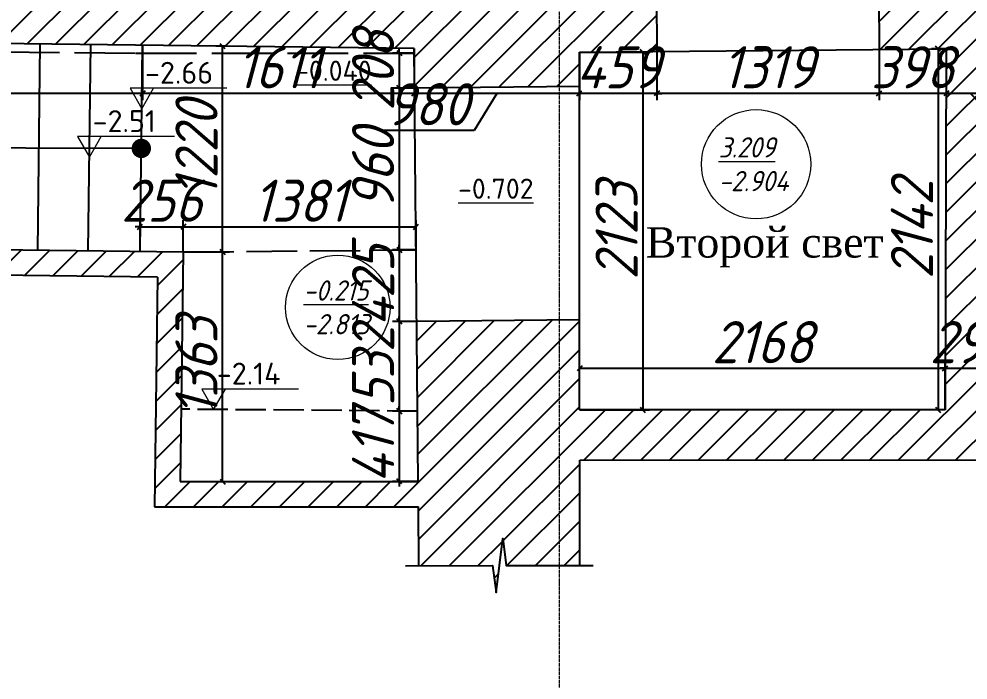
# Model space of a CAD drawing. Header units: millimetres. Extents: x 504091 to 2165846, y 135022 to 442887.
# Drawn here: x 581710 to 587339, y 281694 to 285616 of the extents above; entities that cross this region are included whole.
import ezdxf

# ---------------------------------------------------------------- set-up
doc = ezdxf.new("R2010")
doc.units = ezdxf.units.MM
for name, pattern in [('334', [5, 4, -1]), ('ACAD_ISO02W100', [15, 12, -3]), ('ADSK_Линия сетки', [25, 20, -2.5, 0, -2.5]), ('осеваяX2', [4, 2.5, -0.5, 0.5, -0.5])]:
    doc.linetypes.add(name, pattern=pattern)
doc.layers.get('Defpoints').update_dxf_attribs({"color": 255})
for name, color, linetype in [('Балки', 140, 'ACAD_ISO02W100'), ('Контур', 7, 'Continuous'), ('Контур верх_низ', 5, 'ACAD_ISO02W100'), ('Перепад', 251, 'ACAD_ISO02W100'), ('Штриховка', 252, 'Continuous')]:
    doc.layers.add(name, color=color, linetype=linetype)
for name, color, linetype, lineweight in [('Оси', 165, 'осеваяX2', 13), ('отметки', 7, 'Continuous', 20), ('размеры', 7, 'Continuous', 9)]:
    doc.layers.add(name, color=color, linetype=linetype, lineweight=lineweight)
doc.styles.add('ISOCPEUR', font='isocpeur.ttf', dxfattribs={"width": 0.9, "oblique": 15, "height": 250})
doc.styles.add('rus', font='rusw2.shx', dxfattribs={"height": 0.06})
doc.dimstyles.new('GENPLAN 1000', dxfattribs={"dimscale": 10, "dimtxt": 13, "dimasz": 3, "dimexe": 4, "dimexo": 0, "dimgap": 3, "dimtad": 1, "dimdec": 0, "dimzin": 0, "dimtxsty": 'ISOCPEUR', "dimblk1": 'OBLIQUE', "dimblk2": 'OBLIQUE', "dimsah": 1, "dimcen": -1, "dimaunit": 1, "dimadec": 3, "dimazin": 0, "dimtfac": 0.75, "dimtdec": 0, "dimtix": 1, "dimtmove": 1, "dimatfit": 3, "dimfxl": 0, "dimtvp": 0.6, "dimarcsym": 0})

# ---------------------------------------------------------------- blocks, each defined once
blk = doc.blocks.new('S1')
at = {"color": 0, "const_width": 0.75}
blk.add_lwpolyline([(-0.375, 0, 1), (0.375, 0, 1)], format="xyb", close=True, dxfattribs=at)
blk = doc.blocks.new('*U10')
at = {"layer": 'Штриховка'}
blk.add_lwpolyline([(0, 0), (1.5108, -2.2859)], dxfattribs=at)
blk.add_solid([(1.6786, -2.5398), (1.5431, -2.1555), (1.3782, -2.2645), (1.5108, -2.2859)], dxfattribs=at)
at = {"layer": 'Штриховка', "xscale": 0.07662220042706859, "yscale": 0.07662220042706859, "zscale": 0.07662220042706859, "rotation": 92.00857567819726}
blk.add_blockref('S1', (0, 0), dxfattribs=at)
blk = doc.blocks.new('_Oblique')
at = {"color": 0, "linetype": 'ByBlock', "lineweight": -2}
blk.add_line((-0.5, -0.5), (0.5, 0.5), dxfattribs=at)
blk = doc.blocks.new('*D114')
at = {"layer": 'Defpoints', "color": 0, "lineweight": 20, "ltscale": 0.03, "transparency": 16777216}
for p in [(587209.9, 285439.5), (587500, 285435.4), (587209.9, 285174.6)]:
    blk.add_point(p, dxfattribs=at)
at = {"layer": 'размеры', "color": 0, "lineweight": -2, "ltscale": 0.03, "transparency": 16777216}
for p, q in [((587209.9, 285439.5), (587209.9, 285134.6)), ((587500, 285435.4), (587500, 285134.6)), ((587500, 285174.6), (587209.9, 285174.6)), ((587355, 285174.6), (587633.2, 284880)), ((587633.2, 284880), (588187.7, 284880))]:
    blk.add_line(p, q, dxfattribs=at)
at = {"layer": 'размеры', "color": 0, "lineweight": -2, "ltscale": 0.03, "transparency": 16777216, "xscale": 30, "yscale": 30, "zscale": 30, "rotation": 180}
blk.add_blockref('_Oblique', (587209.9, 285174.6), dxfattribs=at)
at = {"layer": 'размеры', "color": 0, "lineweight": -2, "ltscale": 0.03, "transparency": 16777216, "xscale": 30, "yscale": 30, "zscale": 30}
blk.add_blockref('_Oblique', (587500, 285174.6), dxfattribs=at)
at = {"layer": 'размеры', "color": 0, "ltscale": 0.03, "transparency": 16777216, "insert": (587910.5, 285035), "char_height": 250, "attachment_point": 5, "style": 'ISOCPEUR'}
blk.add_mtext('290', dxfattribs=at)
blk = doc.blocks.new('*D115')
at = {"layer": 'Defpoints', "color": 0, "lineweight": 20, "ltscale": 0.03, "transparency": 16777216}
for p in [(586812.4, 285435.9), (587209.9, 285439.5), (586812.4, 285174.6)]:
    blk.add_point(p, dxfattribs=at)
at = {"layer": 'размеры', "color": 0, "lineweight": -2, "ltscale": 0.03, "transparency": 16777216}
for p, q in [((586812.4, 285435.9), (586812.4, 285134.6)), ((587209.9, 285439.5), (587209.9, 285134.6)), ((586812.4, 285174.6), (586782.4, 285174.6)), ((587209.9, 285174.6), (586812.4, 285174.6)), ((587209.9, 285174.6), (587239.9, 285174.6))]:
    blk.add_line(p, q, dxfattribs=at)
at = {"layer": 'размеры', "color": 0, "lineweight": -2, "ltscale": 0.03, "transparency": 16777216, "xscale": 30, "yscale": 30, "zscale": 30}
blk.add_blockref('_Oblique', (586812.4, 285174.6), dxfattribs=at)
at = {"layer": 'размеры', "color": 0, "lineweight": -2, "ltscale": 0.03, "transparency": 16777216, "xscale": 30, "yscale": 30, "zscale": 30, "rotation": 180}
blk.add_blockref('_Oblique', (587209.9, 285174.6), dxfattribs=at)
at = {"layer": 'размеры', "color": 0, "ltscale": 0.03, "transparency": 16777216, "insert": (587011.2, 285329.6), "char_height": 250, "attachment_point": 5, "style": 'ISOCPEUR'}
blk.add_mtext('398', dxfattribs=at)
blk = doc.blocks.new('*D116')
at = {"layer": 'Defpoints', "color": 0, "lineweight": 20, "ltscale": 0.03, "transparency": 16777216}
for p in [(585493.5, 285424.1), (586812.4, 285435.9), (585493.5, 285174.6)]:
    blk.add_point(p, dxfattribs=at)
at = {"layer": 'размеры', "color": 0, "lineweight": -2, "ltscale": 0.03, "transparency": 16777216}
for p, q in [((585493.5, 285424.1), (585493.5, 285134.6)), ((586812.4, 285435.9), (586812.4, 285134.6)), ((586812.4, 285174.6), (585493.5, 285174.6))]:
    blk.add_line(p, q, dxfattribs=at)
at = {"layer": 'размеры', "color": 0, "lineweight": -2, "ltscale": 0.03, "transparency": 16777216, "xscale": 30, "yscale": 30, "zscale": 30, "rotation": 180}
blk.add_blockref('_Oblique', (585493.5, 285174.6), dxfattribs=at)
at = {"layer": 'размеры', "color": 0, "lineweight": -2, "ltscale": 0.03, "transparency": 16777216, "xscale": 30, "yscale": 30, "zscale": 30}
blk.add_blockref('_Oblique', (586812.4, 285174.6), dxfattribs=at)
at = {"layer": 'размеры', "color": 0, "ltscale": 0.03, "transparency": 16777216, "insert": (586153, 285329.6), "char_height": 250, "attachment_point": 5, "style": 'ISOCPEUR'}
blk.add_mtext('1319', dxfattribs=at)
blk = doc.blocks.new('*D117')
at = {"layer": 'Defpoints', "color": 0, "lineweight": 20, "ltscale": 0.03, "transparency": 16777216}
for p in [(585034.4, 285420), (585493.5, 285424.1), (585034.4, 285174.6)]:
    blk.add_point(p, dxfattribs=at)
at = {"layer": 'размеры', "color": 0, "lineweight": -2, "ltscale": 0.03, "transparency": 16777216}
for p, q in [((585034.4, 285420), (585034.4, 285134.6)), ((585493.5, 285424.1), (585493.5, 285134.6)), ((585034.4, 285174.6), (585004.4, 285174.6)), ((585493.5, 285174.6), (585034.4, 285174.6)), ((585493.5, 285174.6), (585523.5, 285174.6))]:
    blk.add_line(p, q, dxfattribs=at)
at = {"layer": 'размеры', "color": 0, "lineweight": -2, "ltscale": 0.03, "transparency": 16777216, "xscale": 30, "yscale": 30, "zscale": 30}
blk.add_blockref('_Oblique', (585034.4, 285174.6), dxfattribs=at)
at = {"layer": 'размеры', "color": 0, "lineweight": -2, "ltscale": 0.03, "transparency": 16777216, "xscale": 30, "yscale": 30, "zscale": 30, "rotation": 180}
blk.add_blockref('_Oblique', (585493.5, 285174.6), dxfattribs=at)
at = {"layer": 'размеры', "color": 0, "ltscale": 0.03, "transparency": 16777216, "insert": (585264, 285329.6), "char_height": 250, "attachment_point": 5, "style": 'ISOCPEUR'}
blk.add_mtext('459', dxfattribs=at)
blk = doc.blocks.new('*D118')
at = {"layer": 'Defpoints', "color": 0, "lineweight": 20, "ltscale": 0.03, "transparency": 16777216}
for p in [(584054.2, 285440.6), (585034.4, 285420), (584054.2, 285174.6)]:
    blk.add_point(p, dxfattribs=at)
at = {"layer": 'размеры', "color": 0, "lineweight": -2, "ltscale": 0.03, "transparency": 16777216}
for p, q in [((584054.2, 285440.6), (584054.2, 285134.6)), ((585034.4, 285420), (585034.4, 285134.6)), ((585034.4, 285174.6), (584054.2, 285174.6)), ((584544.3, 285174.6), (584410.9, 284955.2)), ((584410.9, 284955.2), (583856.4, 284955.2))]:
    blk.add_line(p, q, dxfattribs=at)
at = {"layer": 'размеры', "color": 0, "lineweight": -2, "ltscale": 0.03, "transparency": 16777216, "xscale": 30, "yscale": 30, "zscale": 30, "rotation": 180}
blk.add_blockref('_Oblique', (584054.2, 285174.6), dxfattribs=at)
at = {"layer": 'размеры', "color": 0, "lineweight": -2, "ltscale": 0.03, "transparency": 16777216, "xscale": 30, "yscale": 30, "zscale": 30}
blk.add_blockref('_Oblique', (585034.4, 285174.6), dxfattribs=at)
at = {"layer": 'размеры', "color": 0, "ltscale": 0.03, "transparency": 16777216, "insert": (584133.6, 285110.2), "char_height": 250, "attachment_point": 5, "style": 'ISOCPEUR'}
blk.add_mtext('980', dxfattribs=at)
blk = doc.blocks.new('*D119')
at = {"layer": 'Defpoints', "color": 0, "lineweight": 20, "ltscale": 0.03, "transparency": 16777216}
for p in [(582442.9, 285459.9), (584054.2, 285440.6), (582442.9, 285174.6)]:
    blk.add_point(p, dxfattribs=at)
at = {"layer": 'размеры', "color": 0, "lineweight": -2, "ltscale": 0.03, "transparency": 16777216}
for p, q in [((582442.9, 285459.9), (582442.9, 285134.6)), ((584054.2, 285440.6), (584054.2, 285134.6)), ((584054.2, 285174.6), (582442.9, 285174.6))]:
    blk.add_line(p, q, dxfattribs=at)
at = {"layer": 'размеры', "color": 0, "lineweight": -2, "ltscale": 0.03, "transparency": 16777216, "xscale": 30, "yscale": 30, "zscale": 30, "rotation": 180}
blk.add_blockref('_Oblique', (582442.9, 285174.6), dxfattribs=at)
at = {"layer": 'размеры', "color": 0, "lineweight": -2, "ltscale": 0.03, "transparency": 16777216, "xscale": 30, "yscale": 30, "zscale": 30}
blk.add_blockref('_Oblique', (584054.2, 285174.6), dxfattribs=at)
at = {"layer": 'размеры', "color": 0, "ltscale": 0.03, "transparency": 16777216, "insert": (583248.6, 285329.6), "char_height": 250, "attachment_point": 5, "style": 'ISOCPEUR'}
blk.add_mtext('1611', dxfattribs=at)
blk = doc.blocks.new('*D120')
at = {"layer": 'Defpoints', "color": 0, "lineweight": 20, "ltscale": 0.03, "transparency": 16777216}
for p in [(579400.5, 285465.1), (582442.9, 285459.9), (579400.5, 285174.6)]:
    blk.add_point(p, dxfattribs=at)
at = {"layer": 'размеры', "color": 0, "lineweight": -2, "ltscale": 0.03, "transparency": 16777216}
for p, q in [((579400.5, 285465.1), (579400.5, 285134.6)), ((582442.9, 285459.9), (582442.9, 285134.6)), ((582442.9, 285174.6), (579400.5, 285174.6))]:
    blk.add_line(p, q, dxfattribs=at)
at = {"layer": 'размеры', "color": 0, "lineweight": -2, "ltscale": 0.03, "transparency": 16777216, "xscale": 30, "yscale": 30, "zscale": 30, "rotation": 180}
blk.add_blockref('_Oblique', (579400.5, 285174.6), dxfattribs=at)
at = {"layer": 'размеры', "color": 0, "lineweight": -2, "ltscale": 0.03, "transparency": 16777216, "xscale": 30, "yscale": 30, "zscale": 30}
blk.add_blockref('_Oblique', (582442.9, 285174.6), dxfattribs=at)
at = {"layer": 'размеры', "color": 0, "ltscale": 0.03, "transparency": 16777216, "insert": (580921.7, 285329.6), "char_height": 250, "attachment_point": 5, "style": 'ISOCPEUR'}
blk.add_mtext('3042', dxfattribs=at)
blk = doc.blocks.new('*D123')
at = {"layer": 'Defpoints', "color": 0, "lineweight": 20, "ltscale": 0.03, "transparency": 16777216}
for p in [(582684.6, 284382.8), (582428.3, 284236.3), (582684.6, 284233.5)]:
    blk.add_point(p, dxfattribs=at)
at = {"layer": 'размеры', "color": 0, "lineweight": -2, "ltscale": 0.03, "transparency": 16777216}
for p, q in [((582428.3, 284236.3), (582428.3, 284422.8)), ((582684.6, 284233.5), (582684.6, 284422.8)), ((582428.3, 284382.8), (582398.3, 284382.8)), ((582428.3, 284382.8), (582684.6, 284382.8)), ((582684.6, 284382.8), (582714.6, 284382.8))]:
    blk.add_line(p, q, dxfattribs=at)
at = {"layer": 'размеры', "color": 0, "lineweight": -2, "ltscale": 0.03, "transparency": 16777216, "xscale": 30, "yscale": 30, "zscale": 30}
blk.add_blockref('_Oblique', (582428.3, 284382.8), dxfattribs=at)
at = {"layer": 'размеры', "color": 0, "lineweight": -2, "ltscale": 0.03, "transparency": 16777216, "xscale": 30, "yscale": 30, "zscale": 30, "rotation": 180}
blk.add_blockref('_Oblique', (582684.6, 284382.8), dxfattribs=at)
at = {"layer": 'размеры', "color": 0, "ltscale": 0.03, "transparency": 16777216, "insert": (582556.4, 284537.8), "char_height": 250, "attachment_point": 5, "style": 'ISOCPEUR'}
blk.add_mtext('256', dxfattribs=at)
blk = doc.blocks.new('*D124')
at = {"layer": 'Defpoints', "color": 0, "lineweight": 20, "ltscale": 0.03, "transparency": 16777216}
for p in [(584065.3, 284382.8), (582684.6, 284233.5), (584065.3, 284246.3)]:
    blk.add_point(p, dxfattribs=at)
at = {"layer": 'размеры', "color": 0, "lineweight": -2, "ltscale": 0.03, "transparency": 16777216}
for p, q in [((582684.6, 284233.5), (582684.6, 284422.8)), ((584065.3, 284246.3), (584065.3, 284422.8)), ((582684.6, 284382.8), (584065.3, 284382.8))]:
    blk.add_line(p, q, dxfattribs=at)
at = {"layer": 'размеры', "color": 0, "lineweight": -2, "ltscale": 0.03, "transparency": 16777216, "xscale": 30, "yscale": 30, "zscale": 30, "rotation": 180}
blk.add_blockref('_Oblique', (582684.6, 284382.8), dxfattribs=at)
at = {"layer": 'размеры', "color": 0, "lineweight": -2, "ltscale": 0.03, "transparency": 16777216, "xscale": 30, "yscale": 30, "zscale": 30}
blk.add_blockref('_Oblique', (584065.3, 284382.8), dxfattribs=at)
at = {"layer": 'размеры', "color": 0, "ltscale": 0.03, "transparency": 16777216, "insert": (583374.9, 284537.8), "char_height": 250, "attachment_point": 5, "style": 'ISOCPEUR'}
blk.add_mtext('1381', dxfattribs=at)
blk = doc.blocks.new('*D125')
at = {"layer": 'Defpoints', "color": 0, "lineweight": 20, "ltscale": 0.03, "transparency": 16777216}
for p in [(584054.4, 285414.1), (583965.4, 285206.5), (584056.4, 285206.5)]:
    blk.add_point(p, dxfattribs=at)
at = {"layer": 'размеры', "color": 0, "lineweight": -2, "ltscale": 0.03, "transparency": 16777216}
for p, q in [((584054.4, 285414.1), (583925.4, 285414.1)), ((583965.4, 285414.1), (583965.4, 285444.1)), ((583965.4, 285414.1), (583965.4, 285206.5)), ((584056.4, 285206.5), (583925.4, 285206.5)), ((583965.4, 285206.5), (583965.4, 285176.5))]:
    blk.add_line(p, q, dxfattribs=at)
at = {"layer": 'размеры', "color": 0, "lineweight": -2, "ltscale": 0.03, "transparency": 16777216, "xscale": 30, "yscale": 30, "zscale": 30}
for p, rotation in [((583965.4, 285414.1), 270), ((583965.4, 285206.5), 90)]:
    blk.add_blockref('_Oblique', p, dxfattribs=dict(at, rotation=rotation))
at = {"layer": 'размеры', "color": 0, "ltscale": 0.03, "transparency": 16777216, "insert": (583810.4, 285310.3), "char_height": 250, "attachment_point": 5, "rotation": 90, "style": 'ISOCPEUR'}
blk.add_mtext('208', dxfattribs=at)
blk = doc.blocks.new('*D126')
at = {"layer": 'Defpoints', "color": 0, "lineweight": 20, "ltscale": 0.03, "transparency": 16777216}
for p in [(584056.4, 285206.5), (583965.4, 284246.3), (584065.3, 284246.3)]:
    blk.add_point(p, dxfattribs=at)
at = {"layer": 'размеры', "color": 0, "lineweight": -2, "ltscale": 0.03, "transparency": 16777216}
for p, q in [((584056.4, 285206.5), (583925.4, 285206.5)), ((583965.4, 285206.5), (583965.4, 284246.3)), ((584065.3, 284246.3), (583925.4, 284246.3))]:
    blk.add_line(p, q, dxfattribs=at)
at = {"layer": 'размеры', "color": 0, "lineweight": -2, "ltscale": 0.03, "transparency": 16777216, "xscale": 30, "yscale": 30, "zscale": 30}
for p, rotation in [((583965.4, 285206.5), 90), ((583965.4, 284246.3), 270)]:
    blk.add_blockref('_Oblique', p, dxfattribs=dict(at, rotation=rotation))
at = {"layer": 'размеры', "color": 0, "ltscale": 0.03, "transparency": 16777216, "insert": (583810.4, 284726.4), "char_height": 250, "attachment_point": 5, "rotation": 90, "style": 'ISOCPEUR'}
blk.add_mtext('960', dxfattribs=at)
blk = doc.blocks.new('*D127')
at = {"layer": 'Defpoints', "color": 0, "lineweight": 20, "ltscale": 0.03, "transparency": 16777216}
for p in [(584065.3, 284246.3), (583965.4, 283821.6), (584069.2, 283821.6)]:
    blk.add_point(p, dxfattribs=at)
at = {"layer": 'размеры', "color": 0, "lineweight": -2, "ltscale": 0.03, "transparency": 16777216}
for p, q in [((584065.3, 284246.3), (583925.4, 284246.3)), ((583965.4, 284246.3), (583965.4, 284276.3)), ((583965.4, 284246.3), (583965.4, 283821.6)), ((584069.2, 283821.6), (583925.4, 283821.6)), ((583965.4, 283821.6), (583965.4, 283791.6))]:
    blk.add_line(p, q, dxfattribs=at)
at = {"layer": 'размеры', "color": 0, "lineweight": -2, "ltscale": 0.03, "transparency": 16777216, "xscale": 30, "yscale": 30, "zscale": 30}
for p, rotation in [((583965.4, 284246.3), 270), ((583965.4, 283821.6), 90)]:
    blk.add_blockref('_Oblique', p, dxfattribs=dict(at, rotation=rotation))
at = {"layer": 'размеры', "color": 0, "ltscale": 0.03, "transparency": 16777216, "insert": (583810.4, 284034), "char_height": 250, "attachment_point": 5, "rotation": 90, "style": 'ISOCPEUR'}
blk.add_mtext('425', dxfattribs=at)
blk = doc.blocks.new('*D128')
at = {"layer": 'Defpoints', "color": 0, "lineweight": 20, "ltscale": 0.03, "transparency": 16777216}
for p in [(584069.2, 283821.6), (583965.4, 283289.2), (584074.1, 283289.2)]:
    blk.add_point(p, dxfattribs=at)
at = {"layer": 'размеры', "color": 0, "lineweight": -2, "ltscale": 0.03, "transparency": 16777216}
for p, q in [((583965.4, 283821.6), (583965.4, 283851.6)), ((584069.2, 283821.6), (583925.4, 283821.6)), ((583965.4, 283821.6), (583965.4, 283289.2)), ((584074.1, 283289.2), (583925.4, 283289.2)), ((583965.4, 283289.2), (583965.4, 283259.2))]:
    blk.add_line(p, q, dxfattribs=at)
at = {"layer": 'размеры', "color": 0, "lineweight": -2, "ltscale": 0.03, "transparency": 16777216, "xscale": 30, "yscale": 30, "zscale": 30}
for p, rotation in [((583965.4, 283821.6), 270), ((583965.4, 283289.2), 90)]:
    blk.add_blockref('_Oblique', p, dxfattribs=dict(at, rotation=rotation))
at = {"layer": 'размеры', "color": 0, "ltscale": 0.03, "transparency": 16777216, "insert": (583810.4, 283555.4), "char_height": 250, "attachment_point": 5, "rotation": 90, "style": 'ISOCPEUR'}
blk.add_mtext('532', dxfattribs=at)
blk = doc.blocks.new('*D129')
at = {"layer": 'Defpoints', "color": 0, "lineweight": 20, "ltscale": 0.03, "transparency": 16777216}
for p in [(584074.1, 283289.2), (583965.4, 282872.3), (584078, 282872.3)]:
    blk.add_point(p, dxfattribs=at)
at = {"layer": 'размеры', "color": 0, "lineweight": -2, "ltscale": 0.03, "transparency": 16777216}
for p, q in [((584074.1, 283289.2), (583925.4, 283289.2)), ((583965.4, 283289.2), (583965.4, 283319.2)), ((583965.4, 283289.2), (583965.4, 282872.3)), ((584078, 282872.3), (583925.4, 282872.3)), ((583965.4, 282872.3), (583965.4, 282842.3))]:
    blk.add_line(p, q, dxfattribs=at)
at = {"layer": 'размеры', "color": 0, "lineweight": -2, "ltscale": 0.03, "transparency": 16777216, "xscale": 30, "yscale": 30, "zscale": 30}
for p, rotation in [((583965.4, 283289.2), 270), ((583965.4, 282872.3), 90)]:
    blk.add_blockref('_Oblique', p, dxfattribs=dict(at, rotation=rotation))
at = {"layer": 'размеры', "color": 0, "ltscale": 0.03, "transparency": 16777216, "insert": (583810.4, 283080.7), "char_height": 250, "attachment_point": 5, "rotation": 90, "style": 'ISOCPEUR'}
blk.add_mtext('417', dxfattribs=at)
blk = doc.blocks.new('*D130')
at = {"layer": 'Defpoints', "color": 0, "lineweight": 20, "ltscale": 0.03, "transparency": 16777216}
for p in [(585034.4, 285420), (585035.6, 283297.1), (585409.7, 283297.1)]:
    blk.add_point(p, dxfattribs=at)
at = {"layer": 'размеры', "color": 0, "lineweight": -2, "ltscale": 0.03, "transparency": 16777216}
for p, q in [((585034.4, 285420), (585449.7, 285420)), ((585409.7, 285420), (585409.7, 283297.1)), ((585035.6, 283297.1), (585449.7, 283297.1))]:
    blk.add_line(p, q, dxfattribs=at)
at = {"layer": 'размеры', "color": 0, "lineweight": -2, "ltscale": 0.03, "transparency": 16777216, "xscale": 30, "yscale": 30, "zscale": 30}
for p, rotation in [((585409.7, 285420), 90), ((585409.7, 283297.1), 270)]:
    blk.add_blockref('_Oblique', p, dxfattribs=dict(at, rotation=rotation))
at = {"layer": 'размеры', "color": 0, "ltscale": 0.03, "transparency": 16777216, "insert": (585254.7, 284358.5), "char_height": 250, "attachment_point": 5, "rotation": 90, "style": 'ISOCPEUR'}
blk.add_mtext('2123', dxfattribs=at)
blk = doc.blocks.new('*D131')
at = {"layer": 'Defpoints', "color": 0, "lineweight": 20, "ltscale": 0.03, "transparency": 16777216}
for p in [(587203.8, 283543.7), (585035.6, 283297.1), (587203.8, 283297.1)]:
    blk.add_point(p, dxfattribs=at)
at = {"layer": 'размеры', "color": 0, "lineweight": -2, "ltscale": 0.03, "transparency": 16777216}
for p, q in [((585035.6, 283297.1), (585035.6, 283583.7)), ((587203.8, 283297.1), (587203.8, 283583.7)), ((585035.6, 283543.7), (587203.8, 283543.7))]:
    blk.add_line(p, q, dxfattribs=at)
at = {"layer": 'размеры', "color": 0, "lineweight": -2, "ltscale": 0.03, "transparency": 16777216, "xscale": 30, "yscale": 30, "zscale": 30, "rotation": 180}
blk.add_blockref('_Oblique', (585035.6, 283543.7), dxfattribs=at)
at = {"layer": 'размеры', "color": 0, "lineweight": -2, "ltscale": 0.03, "transparency": 16777216, "xscale": 30, "yscale": 30, "zscale": 30}
blk.add_blockref('_Oblique', (587203.8, 283543.7), dxfattribs=at)
at = {"layer": 'размеры', "color": 0, "ltscale": 0.03, "transparency": 16777216, "insert": (586119.7, 283698.7), "char_height": 250, "attachment_point": 5, "style": 'ISOCPEUR'}
blk.add_mtext('2168', dxfattribs=at)
blk = doc.blocks.new('*D132')
at = {"layer": 'Defpoints', "color": 0, "lineweight": 20, "ltscale": 0.03, "transparency": 16777216}
for p in [(587493.9, 283543.7), (587203.8, 283297.1), (587493.9, 283296)]:
    blk.add_point(p, dxfattribs=at)
at = {"layer": 'размеры', "color": 0, "lineweight": -2, "ltscale": 0.03, "transparency": 16777216}
for p, q in [((587203.8, 283297.1), (587203.8, 283583.7)), ((587493.9, 283296), (587493.9, 283583.7)), ((587203.8, 283543.7), (587173.8, 283543.7)), ((587203.8, 283543.7), (587493.9, 283543.7)), ((587493.9, 283543.7), (587523.9, 283543.7))]:
    blk.add_line(p, q, dxfattribs=at)
at = {"layer": 'размеры', "color": 0, "lineweight": -2, "ltscale": 0.03, "transparency": 16777216, "xscale": 30, "yscale": 30, "zscale": 30}
blk.add_blockref('_Oblique', (587203.8, 283543.7), dxfattribs=at)
at = {"layer": 'размеры', "color": 0, "lineweight": -2, "ltscale": 0.03, "transparency": 16777216, "xscale": 30, "yscale": 30, "zscale": 30, "rotation": 180}
blk.add_blockref('_Oblique', (587493.9, 283543.7), dxfattribs=at)
at = {"layer": 'размеры', "color": 0, "ltscale": 0.03, "transparency": 16777216, "insert": (587348.8, 283698.7), "char_height": 250, "attachment_point": 5, "style": 'ISOCPEUR'}
blk.add_mtext('290', dxfattribs=at)
blk = doc.blocks.new('*D278')
at = {"layer": 'Defpoints', "color": 0, "lineweight": 20, "ltscale": 0.03, "transparency": 16777216}
for p in [(582680.5, 284233.5), (582917.7, 284233.5), (582665.6, 282870.9)]:
    blk.add_point(p, dxfattribs=at)
at = {"layer": 'размеры', "color": 0, "lineweight": -2, "ltscale": 0.03, "transparency": 16777216}
for p, q in [((582680.5, 284233.5), (582957.7, 284233.5)), ((582917.7, 282870.9), (582917.7, 284233.5)), ((582665.6, 282870.9), (582957.7, 282870.9))]:
    blk.add_line(p, q, dxfattribs=at)
at = {"layer": 'размеры', "color": 0, "lineweight": -2, "ltscale": 0.03, "transparency": 16777216, "xscale": 30, "yscale": 30, "zscale": 30}
for p, rotation in [((582917.7, 284233.5), 90), ((582917.7, 282870.9), 270)]:
    blk.add_blockref('_Oblique', p, dxfattribs=dict(at, rotation=rotation))
at = {"layer": 'размеры', "color": 0, "ltscale": 0.03, "transparency": 16777216, "insert": (582762.7, 283552.2), "char_height": 250, "attachment_point": 5, "rotation": 90, "style": 'ISOCPEUR'}
blk.add_mtext('1363', dxfattribs=at)
blk = doc.blocks.new('*D279')
at = {"layer": 'Defpoints', "color": 0, "lineweight": 20, "ltscale": 0.03, "transparency": 16777216}
for p in [(582917.7, 285454), (582936.7, 285454), (582680.5, 284233.5)]:
    blk.add_point(p, dxfattribs=at)
at = {"layer": 'размеры', "color": 0, "lineweight": -2, "ltscale": 0.03, "transparency": 16777216}
for p, q in [((582936.7, 285454), (582877.7, 285454)), ((582917.7, 284233.5), (582917.7, 285454)), ((582680.5, 284233.5), (582957.7, 284233.5))]:
    blk.add_line(p, q, dxfattribs=at)
at = {"layer": 'размеры', "color": 0, "lineweight": -2, "ltscale": 0.03, "transparency": 16777216, "xscale": 30, "yscale": 30, "zscale": 30}
for p, rotation in [((582917.7, 285454), 90), ((582917.7, 284233.5), 270)]:
    blk.add_blockref('_Oblique', p, dxfattribs=dict(at, rotation=rotation))
at = {"layer": 'размеры', "color": 0, "ltscale": 0.03, "transparency": 16777216, "insert": (582762.7, 284843.7), "char_height": 250, "attachment_point": 5, "rotation": 90, "style": 'ISOCPEUR'}
blk.add_mtext('1220', dxfattribs=at)
blk = doc.blocks.new('*D62')
at = {"layer": 'Defpoints', "color": 0, "lineweight": 20, "ltscale": 0.03, "transparency": 16777216}
for p in [(587209.9, 285439.5), (587161.8, 283297.1), (587203.8, 283297.1)]:
    blk.add_point(p, dxfattribs=at)
at = {"layer": 'размеры', "color": 0, "lineweight": -2, "ltscale": 0.03, "transparency": 16777216}
for p, q in [((587209.9, 285439.5), (587121.8, 285439.5)), ((587161.8, 285439.5), (587161.8, 283297.1)), ((587203.8, 283297.1), (587121.8, 283297.1))]:
    blk.add_line(p, q, dxfattribs=at)
at = {"layer": 'размеры', "color": 0, "lineweight": -2, "ltscale": 0.03, "transparency": 16777216, "xscale": 30, "yscale": 30, "zscale": 30}
for p, rotation in [((587161.8, 285439.5), 90), ((587161.8, 283297.1), 270)]:
    blk.add_blockref('_Oblique', p, dxfattribs=dict(at, rotation=rotation))
at = {"layer": 'размеры', "color": 0, "ltscale": 0.03, "transparency": 16777216, "insert": (587006.8, 284368.3), "char_height": 250, "attachment_point": 5, "rotation": 90, "style": 'ISOCPEUR'}
blk.add_mtext('2142', dxfattribs=at)
blk = doc.blocks.new('оси')
at = {"layer": 'Оси', "linetype": 'ADSK_Линия сетки'}
blk.add_line((24550, -2196.5), (24550, 46378), dxfattribs=at)

msp = doc.modelspace()

# ---------------------------------------------------------------- hatches: boundary and pattern name
at = {"layer": 'Штриховка', "ltscale": 0.03}
h = msp.add_hatch(dxfattribs=at)
h.set_pattern_fill('_USER', color=256, scale=120, angle=45, pattern_type=0)
h.set_pattern_definition([(45, (592694.78, 283676.1), (-84.8528, 84.8528), [])])
h.paths.add_polyline_path([(592787.6397, 283908.4079), (592642.794, 283909.2875), (592641.9206, 283558.2902), (592498.333, 283559.1622), (592498.614, 283302.7289), (592783.9634, 283303.0416)], flags=17)
h.paths.add_polyline_path([(620824.0138, 307295.056), (620674.0436, 307298.0489), (620662.5105, 306720.1371), (620812.4807, 306717.1443)], flags=17)
h.paths.add_polyline_path([(612646.7372, 308113.2191), (613525.8437, 308114.325), (613525.3023, 308544.6449), (613524.7319, 308998.0477), (611882.1579, 308997.7993), (611928.1288, 300770.1047), (611834.3621, 300768.1833), (611834.5178, 300563.5691), (612653.8652, 300585.01), (612651.1533, 301696.5656), (613770.6406, 301692.1388), (613774.5255, 302287.2422), (612654.0573, 302294.5567)])
h.paths.add_polyline_path([(605972.9186, 285704.39), (606234.5105, 285707.1371), (606232.7661, 285873.2484), (606229.8208, 286153.7083), (604567.8886, 286157.8516), (604641.4795, 280866.0745), (605459.014, 280786.8716), (605458.3044, 280952.1559), (606406.8458, 280955.1563), (606406.3328, 281117.3214), (605462.649, 281114.3364), (605450.3713, 285264.1905), (605977.4834, 285269.7261)], flags=17)
h.paths.add_polyline_path([(597882.2773, 283842.1373), (596845.3536, 283831.7551), (596845.6578, 283305.2406), (592783.9634, 283303.0416), (592498.614, 283302.7289), (592498.6309, 283287.2885), (587493.8511, 283295.9883), (587493.852, 283296.3061), (587203.8114, 283297.1371), (585035.5866, 283297.1371), (585035.2985, 283831.0864), (584069.2067, 283821.6414), (584078.0162, 282872.2637), (582665.5907, 282870.8938), (582684.5739, 284233.46), (579987.4423, 284263.0447), (579986.9313, 284113.0412), (582532.4926, 284085.1192), (582513.4844, 282720.7462), (584079.4081, 282722.265), (584082.6558, 282372.268), (584519.3706, 282372.6916), (584539.5257, 282212.7111), (584579.2153, 282532.7497), (584599.3705, 282372.7692), (585036.0853, 282373.1928), (585035.7476, 282998.8465), (596845.8311, 283005.2407), (596846.1574, 282440.4025), (597333.2845, 282446.2363), (597355.1991, 282286.4873), (597391.3642, 282606.9434), (597413.2788, 282447.1943), (597900.4059, 282453.0282), (597896.4911, 282753.0028), (598972.4675, 282765.8888), (598985.9362, 284149.1172), (601323.1136, 284150.5432), (601322.7586, 284300.543), (598837.3887, 284299.0266), (598824.3907, 282964.1297), (597893.8812, 282952.9859)])
h.paths.add_polyline_path([(594673.4558, 285763.5232), (588649.4184, 285761.3606), (588649.5323, 285444.2494), (592496.2347, 285473.8256), (592496.5324, 285202.1657), (592646.009, 285201.2579), (592645.2513, 284896.7628), (592525.2143, 284882.0614), (592765.1389, 284851.4643), (592645.102, 284836.7629), (592644.3443, 284532.2678), (592497.2656, 284533.161), (592497.4979, 284321.1733), (592643.8168, 284320.2847), (592642.9433, 283969.2874), (592522.9064, 283954.586), (592787.7151, 283920.8155), (592796.9395, 285439.7763), (594674.1739, 285443.9948)])
h.paths.add_polyline_path([(587832.4829, 285761.0673), (587613.5167, 285760.9887), (586809.515, 285760.7001), (586812.4264, 285435.8994), (587209.9499, 285439.4627), (587203.8114, 283297.1371), (587493.852, 283296.3061), (587499.9812, 285435.4108), (587834.967, 285437.9864)])
h.paths.add_polyline_path([(585054.9295, 287077.9351), (584849.0508, 287078.2721), (584849.4291, 287309.3534), (584713.5695, 287309.5758), (584713.6133, 287336.2873), (584420.0727, 287337.0316), (584419.6704, 287178.3664), (584271.0179, 287178.7433), (584268.3728, 286135.497), (576811.1233, 286148.718), (576807.4341, 285874.4917), (576647.1796, 285856.6458), (576966.6125, 285812.3449), (576806.358, 285794.499), (576802.6688, 285520.2727), (577102.696, 285520.2727), (577063.8513, 282632.8169), (579981.7845, 282602.0822), (579982.8064, 282902.0881), (577367.8715, 282929.6312), (577402.7231, 285520.2727), (584054.184, 285440.5887), (584056.3557, 285206.549), (585034.551, 285216.1124), (585034.441, 285419.9623), (585493.5032, 285424.0771), (585490.4901, 285760.2265), (585052.7721, 285760.0694)])
h.paths.add_polyline_path([(603411.7263, 286160.7341), (597616.8793, 286175.1812), (597612.1328, 287223.674), (597453.8968, 287222.9577), (597453.247, 287366.4968), (597171.3201, 287365.2205), (597171.3681, 287344.7782), (596998.5375, 287344.3722), (596998.9883, 287152.5189), (596830.692, 287152.1235), (596833.9528, 285764.2989), (596186.475, 285764.0664), (596187.1867, 285447.3948), (596844.4194, 285448.8718), (596844.598, 285139.7776), (597864.8028, 285181.115), (597861.3382, 285446.5954), (601955.1216, 285452.57), (603198.1506, 285444.7571), (603198.1506, 284174.0204), (603318.1506, 284159.0204), (603198.1506, 284144.0204), (603198.1506, 282874.5452), (601326.1434, 282870.1155), (601326.8533, 282570.1163), (603008.8948, 282574.0965), (603041.9257, 278038.3508), (604586.5105, 278032.7333), (604586.5105, 277503.9313), (608542.8616, 277543.7744), (615386.5943, 277611.0375), (615381.3272, 274221.1371), (615081.3268, 274221.1371), (615080.6285, 273771.6626), (615240.5972, 273751.4141), (615080.5663, 273731.6627), (615079.9301, 273322.1881), (622586.8826, 273306.2118), (622578.7968, 274954.2397), (622268.3862, 274955.6002), (621671.6891, 274958.2153), (621668.3079, 274186.7229), (620471.2491, 274191.594), (620479.9368, 279415.7692), (620209.5012, 279415.8508), (620209.4481, 279239.7183), (620322.3243, 279238.6209), (620324.6562, 275652.0752), (620003.4728, 275652.34), (620003.2667, 275402.3401), (620324.6562, 275402.0751), (620324.6562, 274221.1371), (619286.5105, 274221.1371), (619286.5105, 274498.1415), (619036.5105, 274498.1415), (619036.5105, 274221.1371), (615928.17, 274221.1371), (615931.9829, 278521.119), (615394.288, 278515.79), (615397.6223, 278179.3634), (612880.5105, 278159.2867), (612880.5105, 279805.1371), (612727.5105, 279805.1371), (612727.5105, 279742.1371), (612326.957, 279742.1371), (612281.522, 278154.5091), (608784.8283, 278148.7792), (608787.126, 279790.1371), (608647.5105, 279790.1371), (608647.5105, 279728.1371), (608241.8877, 279728.1371), (608258.4837, 277956.1398), (606764.3553, 277891.3613), (606760.7402, 278128.0418), (605470.5144, 278108.3349), (605463.1999, 279811.9383), (604656.1065, 279814.2744), (604671.7627, 278688.4669), (603466.0882, 278695.8637)])
h.paths.add_polyline_path([(597598.5625, 290221.3067), (597452.3581, 290220.6448), (597451.6134, 290385.1432), (597164.6156, 290383.844), (597164.3499, 290331.8181), (597007.2141, 290331.4489), (597007.5477, 290189.4779), (596823.5567, 290189.0456), (596825.7369, 289261.1165), (596994.0331, 289261.512), (596994.4655, 289077.4942), (597027.2964, 289077.5713), (597167.2961, 289077.9002), (597167.3836, 289040.6301), (597445.6625, 289041.8899), (597445.0236, 289183.0252), (597603.2595, 289183.7415)])
h.paths.add_polyline_path([(597584.7933, 293262.8729), (597420.3908, 293262.1287), (597419.7386, 293406.1868), (597157.1294, 293404.9979), (597157.1392, 293400.8176), (597016.9447, 293400.4883), (597017.4498, 293185.5176), (596816.5175, 293185.0455), (596818.4298, 292371.1205), (597002.4208, 292371.5528), (597002.9989, 292125.5072), (597160.1347, 292125.8764), (597160.2575, 292073.6214), (597443.9638, 292074.9057), (597443.3004, 292221.4681), (597589.5048, 292222.13)])
h.paths.add_polyline_path([(597570.8741, 296337.5765), (597416.4868, 296336.8776), (597415.8844, 296469.9341), (597132.2516, 296468.6501), (597132.3593, 296422.8111), (597002.6648, 296422.5064), (597002.9889, 296284.5612), (596809.2361, 296284.106), (596811.5551, 295297.1067), (597012.4875, 295297.5788), (597012.8212, 295155.5232), (597153.0157, 295155.8526), (597153.0677, 295133.7265), (597411.9128, 295134.8983), (597411.1467, 295304.1257), (597575.5492, 295304.87)])
h.paths.add_polyline_path([(597559.3105, 298891.9371), (597559.2597, 299345.2415), (597411.2263, 299345.2249), (597411.2084, 299504.6491), (597129.7049, 299504.6175), (597129.7016, 299473.1052), (596998.5081, 299473.1189), (596998.4909, 299308.1181), (596806.7043, 299308.1381), (596806.603, 298334.0786), (596998.1724, 298334.5287), (596998.546, 298175.5155), (597128.2406, 298175.8202), (597128.2702, 298163.1968), (597408.2133, 298164.4641), (597407.5314, 298315.0889), (597561.9188, 298315.7878)])
h.paths.add_polyline_path([(597558.9155, 302411.2416), (597408.3236, 302411.2247), (597408.3061, 302566.9479), (597135.4478, 302566.9173), (597135.4519, 302530.1045), (596989.4969, 302530.1045), (596989.4769, 302337.1182), (596807.0191, 302337.1372), (596806.9186, 301370.1385), (596998.7052, 301370.1185), (596998.6925, 301248.1214), (597129.8861, 301248.1078), (597129.8831, 301219.7076), (597411.0159, 301219.7392), (597410.9987, 301372.423), (597559.0321, 301372.4397)])
h.paths.add_polyline_path([(597558.5758, 305437.6423), (597403.3215, 305437.6249), (597403.3039, 305594.443), (597135.7704, 305594.413), (597135.7656, 305548.1037), (596995.7656, 305548.1182), (596807.3529, 305548.1378), (596807.2537, 304594.1451), (596989.7115, 304594.1261), (596989.6777, 304269.1211), (597135.6327, 304269.106), (597135.6293, 304236.4083), (597408.1187, 304236.4389), (597408.101, 304394.4275), (597558.6929, 304394.4444)])
h.paths.add_polyline_path([(597558.2005, 308780.5518), (586555.8561, 308762.9934), (586558.2503, 308031.6223), (596807.6127, 308047.6325), (596807.5348, 307298.1418), (596995.9475, 307298.1222), (597135.9475, 307298.1077), (597135.9438, 307262.109), (597403.1167, 307262.139), (597403.0988, 307421.9232), (597558.353, 307421.9406)])
h.paths.add_polyline_path([(585629.0396, 308761.5143), (584273.2474, 308759.3506), (584275.2255, 307413.7087), (584427.8758, 307413.9331), (584428.1401, 307234.1578), (584716.3544, 307234.5815), (584716.4407, 307287.2797), (584856.4409, 307287.2797), (585088.0125, 307286.9006), (585089.2279, 308029.3276), (585631.4338, 308030.1745)])
h.paths.add_polyline_path([(585085.1725, 305552.082), (584853.6009, 305552.4611), (584713.6011, 305552.6903), (584713.6528, 305584.3115), (584430.566, 305583.8953), (584430.774, 305442.3769), (584278.1237, 305442.1525), (584279.678, 304384.8251), (584448.661, 304385.0735), (584448.9283, 304203.2285), (584711.3926, 304203.6144), (584711.4941, 304265.6561), (584851.494, 304265.4269), (584907.331, 304265.3355), (584907.4146, 304316.4058), (585083.1492, 304316.1181)])
h.paths.add_polyline_path([(585079.6478, 302177.2384), (584903.9132, 302177.5261), (584904.5006, 302536.3533), (584848.6635, 302536.4447), (584708.6637, 302536.6738), (584708.7387, 302582.4471), (584451.3115, 302582.0686), (584451.5398, 302426.7357), (584282.5568, 302426.4873), (584284.147, 301344.7217), (584450.5256, 301344.9662), (584450.7416, 301197.9913), (584735.4229, 301198.4098), (584735.4672, 301225.5121), (584902.3543, 301225.2389), (584902.3742, 301237.4075), (585078.1087, 301237.1198)])
h.paths.add_polyline_path([(585074.5482, 299062.1322), (584898.8136, 299062.4199), (584899.5191, 299493.3876), (584872.6319, 299493.4316), (584732.6321, 299493.6608), (584732.6893, 299528.5589), (584453.1963, 299528.148), (584453.4129, 299380.8525), (584287.0343, 299380.608), (584288.6064, 298311.1557), (584442.0648, 298311.3813), (584442.309, 298145.2639), (584715.3293, 298145.6653), (584715.3685, 298169.6203), (584855.3683, 298169.3911), (585073.0862, 298169.0347)])
h.paths.add_polyline_path([(585069.385, 295908.1324), (584888.5877, 295908.4284), (584889.4635, 296443.4024), (584852.5429, 296443.4629), (584712.5431, 296443.6921), (584712.6013, 296479.2723), (584444.7586, 296478.8786), (584444.9945, 296318.4469), (584291.5361, 296318.2213), (584292.5105, 295655.3371), (584291.4998, 295256.7058), (584446.4641, 295256.3129), (584446.1107, 295116.9048), (584710.37, 295116.2348), (584710.3985, 295133.6776), (584871.1788, 295133.4144), (584871.3311, 295226.4518), (585068.2685, 295226.1294)])
h.paths.add_polyline_path([(585064.6965, 293044.1352), (584867.759, 293044.4576), (584868.3352, 293396.3797), (584847.5547, 293396.4137), (584707.5545, 293396.4137), (584707.5755, 293409.1993), (584441.7824, 293409.8732), (584441.3991, 293258.7001), (584286.4348, 293259.093), (584283.7891, 292215.6221), (584435.5496, 292215.2374), (584435.1575, 292060.5852), (584721.346, 292059.8596), (584721.3784, 292079.6465), (584861.3782, 292079.4173), (584895.2455, 292079.3619), (584895.4339, 292194.409), (585063.305, 292194.1342)])
h.paths.add_polyline_path([(585059.895, 290111.1234), (584892.0239, 290111.3982), (584892.4198, 290353.2814), (584858.5525, 290353.3368), (584718.5497, 290351.7131), (584430.8264, 290352.4426), (584430.4879, 290218.9197), (584278.7273, 290219.3045), (584276.0311, 289155.9209), (584424.6836, 289155.544), (584424.3315, 289016.6751), (584716.3629, 289015.9347), (584716.4067, 289042.6825), (584852.2662, 289042.46), (584852.4725, 289168.4597), (585058.3513, 289168.1227)])
h.paths.add_polyline_path([(613258.7804, 285980.7369), (614240.5105, 285972.1371), (614240.5105, 285889.3999), (614953.1709, 285883.1572), (614947.9607, 285288.367), (615366.8523, 285284.6975), (615364.293, 280974.781), (614592.5685, 280975.6486), (614592.7779, 280830.3663), (615371.3376, 280831.4887), (615375.4439, 280417.1639), (615924.222, 280422.6028), (615921.1842, 280599.2771), (620038.3312, 280547.2671), (620043.3587, 280945.2469), (615906.799, 280996.8646), (615896.0775, 285281.1704), (619899.188, 285253.4754), (619884.9923, 286084.5706), (615771.7544, 286111.7451), (615778.1107, 288351.0881), (615215.841, 288352.6841), (615209.8724, 286108.1437), (612830.2896, 286126.7052), (612725.6024, 291009.0611), (612195.1495, 290997.6872), (611969.9486, 290992.8584), (611987.1273, 286139.3547), (607427.9046, 286150.7213), (607430.6865, 285885.8286), (607432.4309, 285719.7174), (607671.1199, 285722.2241), (607675.6846, 285287.5602), (608213.9211, 285293.2126), (608218.5936, 281123.0538), (607288.4632, 281120.1117), (607288.9761, 280957.9466), (608230.3418, 280960.9242), (608231.9695, 280787.1371), (608649.5105, 280787.1371), (608649.5105, 280725.1371), (608788.435, 280725.1371), (608788.619, 280856.6145), (610150.246, 280853.473), (610150.5623, 280990.5645), (608777.9144, 280993.7315), (608773.07, 285317.3683), (612363.7624, 285314.8721), (612341.6173, 280985.5093), (611044.8526, 280988.5012), (611044.5363, 280851.4097), (612358.6156, 280848.3778), (612356.6054, 280778.1371), (612728.5105, 280778.1371), (612728.5105, 280702.1371), (612883.3907, 280702.1371), (612883.7772, 280827.9026), (613698.4861, 280829.077), (613698.652, 280976.6536), (612874.9295, 280977.5796), (612900.1314, 285306.3055), (613252.8455, 285303.2158)])
h.paths.add_polyline_path([(619378.1011, 279416.1013), (615941.5105, 279417.1371), (615941.1437, 279438.474), (615385.2382, 279428.9154), (615389.1346, 279035.7676), (615932.4441, 279041.1523), (615932.657, 279281.2982), (619378.0503, 279247.8013)], flags=17)
h.paths.add_polyline_path([(622567.2025, 277317.3782), (622288.3862, 277318.6002), (621682.0454, 277321.2575), (621677.0921, 276191.0601), (622273.7893, 276188.445), (622572.7478, 276187.1348)], flags=17)
h.paths.add_polyline_path([(622539.5936, 282944.5622), (622645.9699, 282943.3033), (622634.4808, 283535.8146), (621693.8663, 283540.2778), (621691.1021, 280924.6857), (621176.5334, 280931.1067), (621171.5037, 280532.9523), (621696.092, 280526.3254), (621687.4485, 278554.1024), (622293.7893, 278551.445), (622561.1535, 278550.2732)])
h.paths.add_polyline_path([(622281.1737, 308999.3716), (614520.5116, 308998.1983), (614521.0806, 308545.8976), (614521.622, 308115.5777), (617024.9137, 308118.727), (617006.2446, 305775.7544), (617338.4354, 305777.01), (617337.6642, 305981.0685), (617207.883, 305980.578), (617224.922, 308118.9786), (620690.5135, 308123.3384), (620688.3399, 308014.4221), (620838.31, 308011.4293), (620840.5433, 308123.3384), (621546.2255, 308123.3384), (621546.2255, 305993.5915), (620798.0411, 305993.5915), (620801.8386, 306183.8777), (620651.8684, 306186.8706), (620648.0111, 305993.5805), (618259.2142, 305984.5517), (618259.9854, 305780.4931), (621546.2255, 305792.914), (621563.1667, 302236.3971), (614638.4263, 302281.6025), (614636.0819, 301688.7166), (615172.9294, 301686.5938), (615176.6742, 300336.8139), (615775.6246, 300338.4756), (615771.7769, 301681.1321), (621558.1932, 301633.9376), (621612.329, 293998.6273), (615793.6458, 294049.9988), (615778.1422, 299459.9557), (615179.1115, 299458.2938), (615183.0526, 298037.7679), (614504.8833, 298023.4633), (614508.2942, 297849.6722), (615193.104, 297863.1123), (615201.178, 293931.0769), (612664.4011, 293925.8679), (612653.951, 297813.2785), (613640.5077, 297832.6408), (613637.1218, 298005.1596), (612660.2097, 297984.5536), (612656.3053, 299584.893), (611835.2462, 299606.2655), (611838.1534, 295785.4557), (611952.9884, 295784.6421), (611966.0852, 292084.3856), (612171.754, 292088.7956), (612702.2069, 292100.1695), (612669.9396, 293605.0419), (615229.7733, 293591.9996), (615225.1885, 291867.8773), (615788.0886, 291866.2795), (615793.4001, 293737.5116), (621655.6923, 293681.5999), (621648.0716, 286072.9226), (620876.1638, 286078.0223), (620874.4827, 285823.5556), (621110.1082, 285812.7841), (621054.6821, 285245.4813), (621695.6637, 285241.0467), (621694.9556, 284571.0477), (622615.2275, 284528.7364), (622584.7961, 286098.126), (622443.7027, 286097.9226), (622439.7713, 288824.1371), (622376.4426, 288824.1371), (622344.5105, 293417.4371), (622313.7105, 301705.7371)])

# ---------------------------------------------------------------- linework, layer by layer
at = {"layer": 'Балки', "ltscale": 25}
msp.add_line((582684.5739, 284233.46), (584065.2664, 284246.2719), dxfattribs=at)
at = {"layer": 'Контур', "ltscale": 15}
for p, q in [((585490.4901, 285760.2265), (585493.5032, 285424.0771)), ((586809.515, 285760.7001), (586812.4264, 285435.8994)), ((584054.184, 285440.5887), (577402.7231, 285520.2727)), ((584078.0162, 282872.2637), (584054.184, 285440.5887)), ((585034.441, 285419.9623), (587209.9499, 285439.4627)), ((585035.5866, 283297.1371), (585034.441, 285419.9623)), ((587209.9499, 285439.4627), (587203.8114, 283297.1371)), ((585034.551, 285216.1124), (584056.3557, 285206.549)), ((582684.5739, 284233.46), (579373.6113, 284269.7777)), ((582684.5739, 284233.46), (582665.5907, 282870.8938)), ((582532.4926, 284085.1192), (579986.357, 284113.0475)), ((582532.4926, 284085.1192), (582513.4844, 282720.7462)), ((585035.2985, 283831.0864), (584069.2067, 283821.6414)), ((587203.8114, 283297.1371), (585035.5866, 283297.1371)), ((585035.7476, 282998.8465), (596845.8311, 283005.2407)), ((585036.0853, 282373.1928), (585035.7476, 282998.8465)), ((582665.5907, 282870.8938), (584078.0162, 282872.2637)), ((582513.4844, 282720.7462), (584079.4081, 282722.265)), ((584082.6558, 282372.268), (584079.4081, 282722.265))]:
    msp.add_line(p, q, dxfattribs=at)
at = {"layer": 'Контур', "color": 252, "ltscale": 15}
for p, q in [((581821.1409, 284243.2342), (581835.8035, 285467.1647)), ((582121.1194, 284239.6405), (582135.782, 285463.571)), ((582428.2579, 284236.2715), (582442.9168, 285459.8916))]:
    msp.add_line(p, q, dxfattribs=at)
at = {"layer": 'Контур верх_низ', "ltscale": 30}
for p, q in [((581589.5105, 285421.1371), (582403.5105, 285414.1371)), ((582403.5105, 285414.1371), (584054.4294, 285414.1371))]:
    msp.add_line(p, q, dxfattribs=at)
at = {"layer": 'отметки', "color": 0}
for points in [[(582942.6514, 285204.7514), (582508.2384, 285204.7514), (582368.5843, 285204.7514), (582438.4113, 285083.8074), (582508.2384, 285204.7514)], [(582632.0358, 284917.8743), (582197.6227, 284917.8743), (582057.9686, 284917.8743), (582127.7957, 284796.9303), (582197.6227, 284917.8743)], [(583368.8017, 283419.8559), (582934.3886, 283419.8559), (582794.7345, 283419.8559), (582864.5615, 283298.9119), (582934.3886, 283419.8559)]]:
    msp.add_lwpolyline(points, dxfattribs=at)
at = {"layer": 'отметки', "ltscale": 0.03}
for centre, radius in [((586082.1721, 284754.2293), 324.0062), ((583601.0264, 283905.1346), 309.8645)]:
    msp.add_circle(centre, radius, dxfattribs=at)
at = {"layer": 'Перепад', "linetype": '334', "ltscale": 45}
msp.add_line((584074.1477, 283289.1651), (582671.5755, 283300.467), dxfattribs=at)
at = {"layer": 'Штриховка'}
msp.add_lwpolyline([(584002.6559, 282372.1904), (584519.3706, 282372.6916), (584539.5257, 282212.7111), (584579.2153, 282532.7497), (584599.3705, 282372.7692), (585116.0852, 282373.2704)], dxfattribs=at)

# ---------------------------------------------------------------- block references
msp.add_blockref('оси', (560365.25, 263237.9486), dxfattribs=at)
at = {"layer": 'Штриховка', "xscale": 1000, "yscale": 1000, "zscale": 1000, "rotation": 236.3988888889026}
msp.add_blockref('*U10', (582435.5874, 284848.0817), dxfattribs=at)

# ---------------------------------------------------------------- texts
at = {"layer": 'отметки', "style": 'ISOCPEUR'}
for s, p in [('-2.66', (582457.3246, 285231.9502, 88.6)), ('-2.51', (582146.709, 284945.0731, 88.6)), ('-2.14', (582883.4749, 283447.0547, 88.6))]:
    msp.add_text(s, height=130, rotation=360, dxfattribs=at).set_placement(p)
at = {"layer": 'отметки', "color": 154, "ltscale": 0.03, "style": 'ISOCPEUR'}
msp.add_text('%%u-0.040', height=120, dxfattribs=at).set_placement((583347.8285, 285248.9818, -40))
at = {"layer": 'отметки', "ltscale": 0.03, "style": 'ISOCPEUR'}
msp.add_text('%%u-0.702', height=120, dxfattribs=at).set_placement((584314.5105, 284549.1371, -702))
at = {"layer": 'отметки', "ltscale": 0.03, "char_height": 120, "attachment_point": 1, "style": 'ISOCPEUR'}
for s, insert, width in [('\\L3.209\\l\\P{\\Fisocpeur.ttf;\\C98;-2.904}', (585860.1721, 284914.2293), 552), ('\\L-0.215\\l\\P{\\Fisocpeur.ttf;\\C98;-2.813}', (583397.0264, 284065.1346), 593.124147)]:
    msp.add_mtext(s, dxfattribs=dict(at, insert=insert, width=width))
at = {"layer": 'Штриховка', "insert": (585428.0609, 284380.6048), "char_height": 180, "width": 3973.715287, "attachment_point": 1, "style": 'rus'}
msp.add_mtext('{\\fTimes New Roman|b0|i0|c204|p18;Второй свет}', dxfattribs=at)

# ---------------------------------------------------------------- dimensions: what is measured, and where the dimension line sits
at = {"layer": 'размеры', "ltscale": 0.03}
for base, p1, p2, picture, middle in [((583965.4148, 285206.549), (584054.4294, 285414.1371), (584056.3557, 285206.549), '*D125', (583810.4148, 285310.3431)), ((582917.7348, 285453.9755), (582680.5371, 284233.5043), (582936.7474, 285453.9755), '*D279', (582762.7348, 284843.7399)), ((585409.7428, 283297.1371), (585034.441, 285419.9623), (585035.5866, 283297.1371), '*D130', (585254.7428, 284358.5497)), ((587161.8183, 283297.1371), (587209.9499, 285439.4627), (587203.8114, 283297.1371), '*D62', (587006.8183, 284368.2999)), ((583965.4148, 284246.2719), (584056.3557, 285206.549), (584065.2664, 284246.2719), '*D126', (583810.4148, 284726.4105)), ((583965.4148, 283821.6414), (584065.2664, 284246.2719), (584069.2067, 283821.6414), '*D127', (583810.4148, 284033.9566)), ((582917.7348, 284233.5043), (582665.5907, 282870.8938), (582680.5371, 284233.5043), '*D278', (582762.7348, 283552.199)), ((583965.4148, 283289.1651), (584069.2067, 283821.6414), (584074.1477, 283289.1651), '*D128', (583810.4148, 283555.4032)), ((583965.4148, 282872.2637), (584074.1477, 283289.1651), (584078.0162, 282872.2637), '*D129', (583810.4148, 283080.7144))]:
    dim = msp.add_linear_dim(base=base, p1=p1, p2=p2, angle=90, dimstyle='GENPLAN 1000', dxfattribs=at)
    dim.commit()
    dim.dimension.update_dxf_attribs({"geometry": picture, "text_midpoint": middle})
for base, p1, p2, picture, middle in [((579400.5105, 285174.6202), (582442.9168, 285459.8916), (579400.5105, 285465.1371), '*D120', (580921.7137, 285329.6202)), ((582442.9168, 285174.6202), (584054.184, 285440.5887), (582442.9168, 285459.8916), '*D119', (583248.5504, 285329.6202)), ((585034.441, 285174.6202), (585493.5032, 285424.0771), (585034.441, 285419.9623), '*D117', (585263.9721, 285329.6202)), ((585493.5032, 285174.6202), (586812.4264, 285435.8994), (585493.5032, 285424.0771), '*D116', (586152.9648, 285329.6202)), ((586812.4264, 285174.6202), (587209.9499, 285439.4627), (586812.4264, 285435.8994), '*D115', (587011.1881, 285329.6202)), ((582684.5739, 284382.7708), (582428.2579, 284236.2715), (582684.5739, 284233.46), '*D123', (582556.4159, 284537.7708)), ((584065.2664, 284382.7708), (582684.5739, 284233.46), (584065.2664, 284246.2719), '*D124', (583374.9201, 284537.7708)), ((587203.8114, 283543.6962), (585035.5866, 283297.1371), (587203.8114, 283297.1371), '*D131', (586119.699, 283698.6962)), ((587493.8511, 283543.6962), (587203.8114, 283297.1371), (587493.8511, 283295.9883), '*D132', (587348.8313, 283698.6962))]:
    dim = msp.add_linear_dim(base=base, p1=p1, p2=p2, dimstyle='GENPLAN 1000', dxfattribs=at)
    dim.commit()
    dim.dimension.update_dxf_attribs({"geometry": picture, "text_midpoint": middle})
for base, p1, p2, picture, middle in [((584054.184, 285174.6202), (585034.441, 285419.9623), (584054.184, 285440.5887), '*D118', (584380.8615, 284955.2493)), ((587209.9499, 285174.6202), (587499.9812, 285435.4108), (587209.9499, 285439.4627), '*D114', (587663.2398, 284879.9745))]:
    dim = msp.add_linear_dim(base=base, p1=p1, p2=p2, dimstyle='GENPLAN 1000', dxfattribs=at)
    dim.commit()
    dim.dimension.update_dxf_attribs({"geometry": picture, "text_midpoint": middle, "dimtype": 160})

doc.saveas('drawing.dxf')
